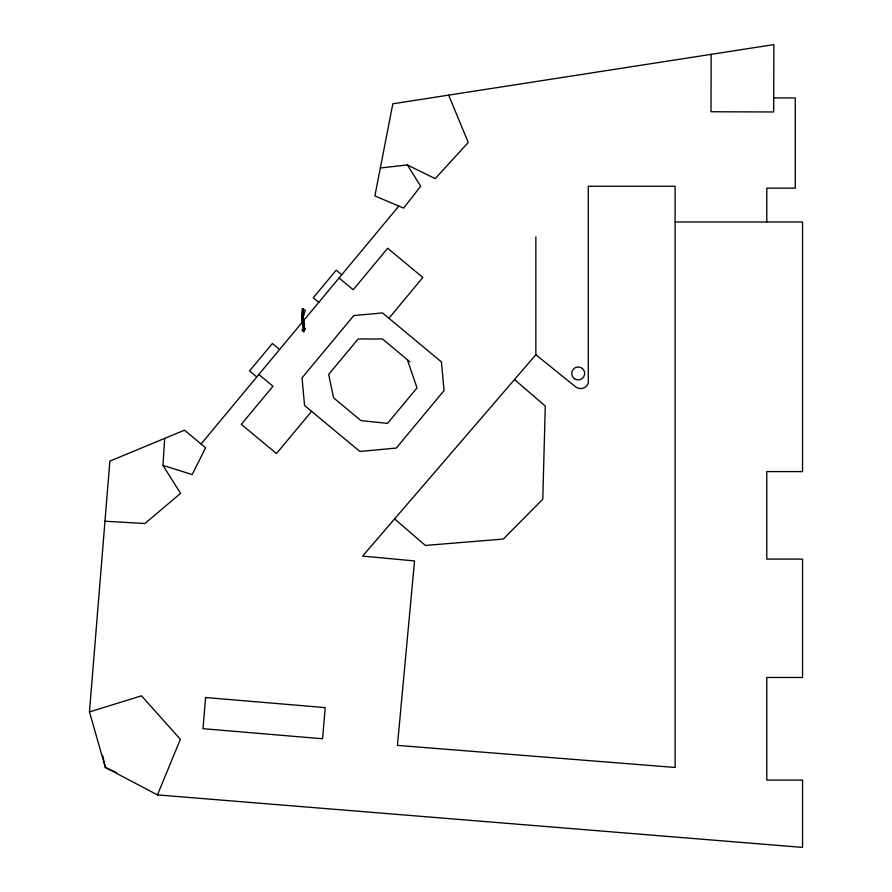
<?xml version="1.0" encoding="UTF-8"?>
<svg xmlns="http://www.w3.org/2000/svg" width="892" height="892" viewBox="0 0 892 892"><rect width="100%" height="100%" fill="white"/><g stroke="black" fill="none" stroke-linecap="round" stroke-linejoin="round"><path stroke-width="1.34" d="M711.147 54.267L711.013 111.756L773.665 111.968L773.888 44.6L392.837 103.795L374.885 195.928L403.608 208.104L420.678 186.25L407.332 164.942L380.327 167.986M302.477 309.056L302.265 319.849L304.473 328.97M303.403 308.9L302.957 319.972L304.941 329.215M302.198 329.661C304.428 333.485 304.362 330.029 303.67 331.512M304.25 330.954C303.86 332.248 303.492 330.018 303.47 331.679M303.726 331.255L303.068 329.527M104.977 521.24L144.917 523.504L180.585 493.365L162.968 465.434L164.674 438.396M675.121 221.974L802.544 221.974L802.544 471.612L766.786 471.612L766.786 559.094L802.544 559.094L802.544 677.474L766.786 677.474L766.786 780.076L802.544 780.076L802.544 847.4L157.46 794.895L105.367 767.488L89.456 711.916L109.872 461.108L184.499 430.178L205.617 447.751L192.193 474.544L162.968 465.434M157.46 794.895L180.362 739.312L141.549 695.838L89.456 711.916M201.079 443.982L398.824 206.074M311.576 411.335L276.475 453.56L241.319 424.347L272.985 386.247L258.847 374.484M388.923 318.288L422.83 277.479L387.674 248.266L353.199 289.744L339.049 277.981M535.858 354.715L362.587 556.106L414.546 560.923L397.431 745.377L675.121 767.466L675.121 186.25L588.296 186.25L588.296 383.125A8.084 8.084 0 0 1 575.563 386.805L535.858 354.715L535.858 236.882M302.321 330.23L302.265 330.798M302.355 329.516L303.771 331.099M773.71 97.942L795.263 97.942L795.263 188.156L766.786 188.156L766.786 221.974M302.511 329.705L303.38 329.995M116.674 772.583L105.367 767.488L102.658 755.491M407.332 164.942L435.185 178.668L468.244 142.452L448.62 95.109M341.725 274.758L336.217 270.187L313.259 297.805L318.778 302.377M409.818 361.829L382.523 338.993L358.149 338.971L328.68 374.428L333.586 397.854L360.959 420.611L387.552 423.365L417.021 387.897L407.31 359.599M279.609 349.497L272.372 343.487L249.548 370.949L256.785 376.959M514.494 379.546L545.28 406.038L542.782 499.241L503.289 539.069L425.35 545.436L394.565 518.943M303.67 331.122L304.205 331.69M303.035 330.23L303.982 331.445M304.172 323.06L303.681 330.441L305.209 328.936L303.269 329.94L301.752 319.749L302.421 308.732L305.309 310.316L303.347 316.816L304.172 323.06M205.606 697.533L202.986 728.686L322.581 738.766L325.201 707.612L205.606 697.533M353.812 315.567L302.031 377.862L304.573 405.514L359.844 451.441L396.26 448.085L444.06 390.573L441.417 361.918L382.467 312.925L353.812 315.567M574.515 378.799A6.5 6.5 0 0 0 584.673 373.96A6.5 6.5 0 0 0 575.407 367.582A6.5 6.5 0 0 0 574.515 378.799"/></g></svg>
